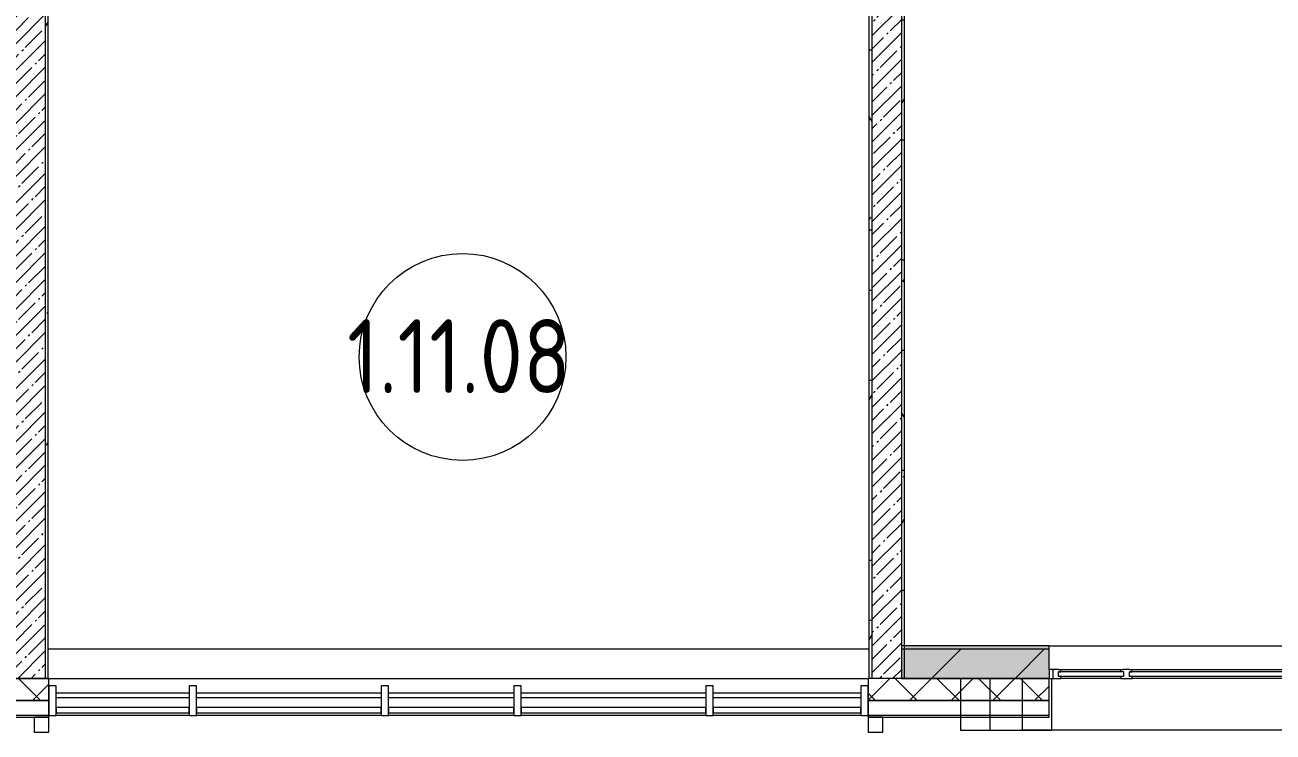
# Model space of a CAD drawing. Header units: millimetres. Extents: x -500089 to 1469082, y -290736 to 166440.
# Drawn here: x 1237216 to 1245671, y -65183 to -60397 of the extents above; entities that cross this region are included whole.
import ezdxf

# ---------------------------------------------------------------- set-up
doc = ezdxf.new("R2010")
doc.units = ezdxf.units.MM
for name, color, linetype, lineweight in [('_ Окна', 7, 'Continuous', 0), ('Витраж', 7, 'Continuous', 0), ('Марки помещений', 7, 'Continuous', 0), ('Обобщенные модели', 7, 'Continuous', 0), ('Окна', 7, 'Continuous', 0), ('Панели витража', 7, 'Continuous', 0), ('Перекрытие', 7, 'Continuous', 0), ('Стены наружные', 7, 'Continuous', 0), ('Стены несущие', 7, 'Continuous', 0), ('Стены отделка', 7, 'Continuous', 0), ('Стены штриховка', 7, 'Continuous', 0)]:
    doc.layers.add(name, color=color, linetype=linetype, lineweight=lineweight)
doc.styles.add('GOST Common_1', font='', dxfattribs={"width": 0.9, "height": 700})
doc.styles.get('GOST Common_1').set_extended_font_data('GOST Common')
pattern_1 = [(0, (1111853.59, -73570.49), (812.8, 203.2), [67.056, -542.544, 67.056, -542.544, -3251.2]), (0, (1111853.59, -73570.49), (812.8, 203.2), [-1219.2, 67.056, -1152.144, 67.056, -542.544, -1422.4]), (0, (1111853.59, -73570.49), (812.8, 203.2), [-3048, 67.056, -339.344, 67.056, -948.944]), (120, (1112158.39, -73468.89), (-582.37636, 602.30545), [67.056, -542.544, 67.056, -542.544, -3251.2]), (120, (1112158.39, -73468.89), (-582.37636, 602.30545), [-1219.2, 67.056, -1152.144, 67.056, -542.544, -1422.4]), (120, (1112158.39, -73468.89), (-582.37636, 602.30545), [-3048, 67.056, -339.344, 67.056, -948.944]), (240, (1112259.99, -73062.49), (-230.42364, -805.50545), [67.056, -542.544, 67.056, -542.544, -3251.2]), (240, (1112259.99, -73062.49), (-230.42364, -805.50545), [-1219.2, 67.056, -1152.144, 67.056, -542.544, -1422.4]), (240, (1112259.99, -73062.49), (-230.42364, -805.50545), [-3048, 67.056, -339.344, 67.056, -948.944])]
pattern_2 = [(45, (1111853.59, -73570.49), (-89.80256, 89.80256), []), (45, (1111943.39, -73570.49), (-89.80256, 89.80256), [158.75, -31.75, 13.411, -18.339])]

# ---------------------------------------------------------------- blocks, each defined once
blk = doc.blocks.new('Наличник окна - Наличник окна Желтый-3058545-З Этаж 01')
at = {"layer": 'Обобщенные модели', "lineweight": 18}
for p, q in [((132300, 8750), (131900, 8750)), ((131900, 8750), (131900, 8400)), ((132320, 8400), (132320, 8750)), ((136480, 8750), (136480, 8400)), ((136750, 8400), (136750, 8750)), ((131900, 8400), (132320, 8400)), ((136480, 8400), (136750, 8400))]:
    blk.add_line(p, q, dxfattribs=at)
at = {"layer": 'Обобщенные модели'}
blk.add_line((136480, 8400), (132320, 8400), dxfattribs=at)
blk = doc.blocks.new('Наличник окна - Наличник окна Желтый-2902747-З Этаж 01')
at = {"layer": 'Обобщенные модели', "lineweight": 18}
for p, q in [((132100, 8750), (131700, 8750)), ((131700, 8750), (131700, 8400)), ((132120, 8400), (132120, 8750)), ((136380, 8750), (136380, 8400)), ((136650, 8400), (136650, 8750)), ((131700, 8400), (132120, 8400)), ((136380, 8400), (136650, 8400))]:
    blk.add_line(p, q, dxfattribs=at)
at = {"layer": 'Обобщенные модели'}
blk.add_line((136380, 8400), (132120, 8400), dxfattribs=at)
blk = doc.blocks.new('Наличник окна снизу открыто - Наличник окна Белый-3056254-З Этаж 01')
at = {"layer": 'Обобщенные модели', "lineweight": 18}
for p, q in [((125525, 8487.5), (125425, 8487.5)), ((125425, 8487.5), (125425, 8387.5)), ((125525, 8387.5), (125525, 8487.5)), ((131175, 8487.5), (131075, 8487.5)), ((131075, 8487.5), (131075, 8387.5)), ((131175, 8387.5), (131175, 8487.5)), ((125425, 8387.5), (125525, 8387.5)), ((131075, 8387.5), (131175, 8387.5))]:
    blk.add_line(p, q, dxfattribs=at)
blk = doc.blocks.new('АР_СОШ_Верзилово_Фасады_rvt-2-З Этаж 01')
at = {"layer": 'Стены отделка', "lineweight": 9}
for p, q in [((125525, 8600), (122850, 8600)), ((125525, 8500), (125525, 8600)), ((132300, 8600), (131075, 8600)), ((131075, 8600), (131075, 8500)), ((132300, 8500), (132300, 8600)), ((122850, 8487.5), (125525, 8487.5)), ((125525, 8487.5), (125525, 8500)), ((131075, 8500), (131075, 8487.5)), ((131075, 8487.5), (132300, 8487.5)), ((132300, 8487.5), (132300, 8500))]:
    blk.add_line(p, q, dxfattribs=at)
at = {"layer": 'Стены штриховка'}
for p, q in [((125525, 8500), (122850, 8500)), ((132300, 8500), (131075, 8500))]:
    blk.add_line(p, q, dxfattribs=at)
at = {"lineweight": 9}
for name in ['Наличник окна - Наличник окна Желтый-2902747-З Этаж 01', 'Наличник окна - Наличник окна Желтый-3058545-З Этаж 01', 'Наличник окна снизу открыто - Наличник окна Белый-3056254-З Этаж 01']:
    blk.add_blockref(name, (0, 0), dxfattribs=at)
blk = doc.blocks.new('Окно_ПВХ_2Створки - ОП_2000_h_х1700_2ст Серый-3674242-З Этаж 01')
at = {"layer": '_ Окна'}
for p, q in [((-769, 110), (-850, 110)), ((-850, 110), (-850, 50)), ((-825, 50), (-825, 110)), ((-787, 64), (-787, 96)), ((-787, 96), (-769, 96)), ((-769, 96), (-769, 110)), ((-769, 96), (287, 96)), ((363, 110), (287, 110)), ((287, 110), (287, 96)), ((287, 96), (305, 96)), ((305, 96), (305, 64)), ((345, 64), (345, 96)), ((345, 96), (363, 96)), ((363, 96), (363, 110)), ((363, 96), (769, 96)), ((769, 110), (769, 96)), ((850, 110), (769, 110)), ((769, 96), (787, 96)), ((787, 96), (787, 64)), ((825, 50), (825, 110)), ((850, 50), (850, 110)), ((-850, 50), (-787, 50)), ((-787, 64), (305, 64)), ((-787, 64), (-769, 64)), ((-769, 50), (-787, 50)), ((-769, 64), (-769, 50)), ((287, 64), (287, 50)), ((305, 64), (287, 64)), ((305, 50), (287, 50)), ((305, 50), (345, 50)), ((345, 64), (787, 64)), ((345, 64), (363, 64)), ((363, 50), (345, 50)), ((363, 64), (363, 50)), ((769, 64), (769, 50)), ((787, 64), (769, 64)), ((787, 50), (769, 50)), ((787, 50), (850, 50))]:
    blk.add_line(p, q, dxfattribs=at)
at = {"layer": 'Окна'}
for p, q in [((-769, 110), (287, 110)), ((363, 110), (769, 110)), ((287, 50), (-769, 50)), ((769, 50), (363, 50))]:
    blk.add_line(p, q, dxfattribs=at)
blk = doc.blocks.new('Системная панель - ASVP_Cтеклопакет Двухкамерный_36 мм-4182590-З Этаж 01')
at = {"layer": 'Панели витража', "lineweight": 18}
for p, q in [((450, 18), (-450, 18)), ((-450, 18), (-450, -18)), ((450, -18), (450, 18)), ((-450, -18), (450, -18))]:
    blk.add_line(p, q, dxfattribs=at)
blk = doc.blocks.new('Прямоугольный импост - 50х120 мм Серый-4182584-З Этаж 01')
at = {"layer": 'Витраж'}
for p, q in [((126475, 8620), (125575, 8620)), ((126475, 8500), (125575, 8500))]:
    blk.add_line(p, q, dxfattribs=at)
blk = doc.blocks.new('Прямоугольный импост - 50х200 мм Серый-4109691-З Этаж 01')
at = {"layer": 'Витраж', "lineweight": 18}
for p, q in [((-50, 35), (0, 35)), ((-50, -165), (-50, 35)), ((0, 35), (0, -165)), ((0, -165), (-50, -165))]:
    blk.add_line(p, q, dxfattribs=at)
blk = doc.blocks.new('Системная панель - ASVP_Cтеклопакет Двухкамерный_36 мм-4182626-З Этаж 01')
at = {"layer": 'Панели витража', "lineweight": 18}
for p, q in [((425, 18), (-425, 18)), ((-425, 18), (-425, -18)), ((425, -18), (425, 18)), ((-425, -18), (425, -18))]:
    blk.add_line(p, q, dxfattribs=at)
blk = doc.blocks.new('Прямоугольный импост - 50х120 мм Серый-4182621-З Этаж 01')
at = {"layer": 'Витраж'}
for p, q in [((128675, 8620), (127825, 8620)), ((128675, 8500), (127825, 8500))]:
    blk.add_line(p, q, dxfattribs=at)
blk = doc.blocks.new('Прямоугольный импост - 50х200 мм Серый-4109689-З Этаж 01')
at = {"layer": 'Витраж', "lineweight": 18}
for p, q in [((-25, 35), (25, 35)), ((-25, -165), (-25, 35)), ((25, 35), (25, -165)), ((25, -165), (-25, -165))]:
    blk.add_line(p, q, dxfattribs=at)
blk = doc.blocks.new('Системная панель - ASVP_Cтеклопакет Двухкамерный_36 мм-4109664-З Этаж 01')
at = {"layer": 'Панели витража', "lineweight": 18}
for p, q in [((625, 18), (-625, 18)), ((-625, 18), (-625, -18)), ((625, -18), (625, 18)), ((-625, -18), (625, -18))]:
    blk.add_line(p, q, dxfattribs=at)
blk = doc.blocks.new('Прямоугольный импост - 50х120 мм Серый-3699347-З Этаж 01')
at = {"layer": 'Витраж'}
for p, q in [((127775, 8620), (126525, 8620)), ((127775, 8500), (126525, 8500))]:
    blk.add_line(p, q, dxfattribs=at)
blk = doc.blocks.new('Системная панель - ASVP_Cтеклопакет Двухкамерный_36 мм-4182627-З Этаж 01')
at = {"layer": 'Панели витража', "lineweight": 18}
for p, q in [((500, 18), (-500, 18)), ((-500, 18), (-500, -18)), ((500, -18), (500, 18)), ((-500, -18), (500, -18))]:
    blk.add_line(p, q, dxfattribs=at)
blk = doc.blocks.new('Прямоугольный импост - 50х120 мм Серый-4182622-З Этаж 01')
at = {"layer": 'Витраж'}
for p, q in [((131025, 8620), (130025, 8620)), ((131025, 8500), (130025, 8500))]:
    blk.add_line(p, q, dxfattribs=at)
blk = doc.blocks.new('Прямоугольный импост - 50х200 мм Серый-4109693-З Этаж 01')
at = {"layer": 'Витраж', "lineweight": 18}
for p, q in [((0, 35), (-50, 35)), ((-50, 35), (-50, -165)), ((0, -165), (0, 35)), ((-50, -165), (0, -165))]:
    blk.add_line(p, q, dxfattribs=at)
blk = doc.blocks.new('ASVP_Марка_Помещение_ОдноЗначение - Номер-684784-З Этаж 01')
at = {"layer": 'Марки помещений'}
blk.add_circle((0, 0), 3.5, dxfattribs=at)

msp = doc.modelspace()

# ---------------------------------------------------------------- hatches: boundary and pattern name
at = {"layer": 'Стены штриховка'}
h = msp.add_hatch(dxfattribs=at)
h.set_pattern_fill('FP_35', color=256, style=0, pattern_type=2)
h.set_pattern_definition(pattern_2)
h.paths.add_polyline_path([(1237153.585, -64820.488), (1237353.585, -64820.488), (1237353.585, -57100.488), (1237153.585, -57100.488), (1237153.585, -64819.253)], flags=0)
h = msp.add_hatch(dxfattribs=at)
h.set_pattern_fill('FP_174', color=256, style=0, pattern_type=2)
h.set_pattern_definition(pattern_1)
h.paths.add_polyline_path([(1237353.585, -64820.488), (1237373.585, -64820.488), (1237373.585, -60290.677), (1237353.585, -60300.003), (1237353.585, -64806.908)], flags=0)
h.paths.add_polyline_path([(1237373.585, -59970.488), (1237373.585, -57100.488), (1237353.585, -57100.488), (1237353.585, -59970.488)], flags=0)
h = msp.add_hatch(dxfattribs=at)
h.set_pattern_fill('FP_174', color=256, style=0, pattern_type=2)
h.set_pattern_definition(pattern_1)
h.paths.add_polyline_path([(1242953.585, -64820.488), (1242953.585, -57120.488), (1242933.585, -57120.488), (1242933.585, -64820.488)], flags=0)
h = msp.add_hatch(dxfattribs=at)
h.set_pattern_fill('FP_35', color=256, style=0, pattern_type=2)
h.set_pattern_definition(pattern_2)
h.paths.add_polyline_path([(1242953.585, -64820.488), (1243153.585, -64820.488), (1243153.585, -57120.488), (1242953.585, -57120.488), (1242953.585, -64692.485)], flags=0)
h = msp.add_hatch(dxfattribs=at)
h.set_pattern_fill('FP_174', color=256, style=0, pattern_type=2)
h.set_pattern_definition(pattern_1)
h.paths.add_polyline_path([(1243153.585, -64620.488), (1243173.585, -64620.488), (1243173.585, -57320.488), (1243153.585, -57320.488), (1243153.585, -64201.68)], flags=0)
h = msp.add_hatch(dxfattribs=at)
h.set_pattern_fill('FP_201', color=256, style=0, pattern_type=2)
h.set_pattern_definition([(45, (1111853.6, -73570.5), (-282.8427, 282.8427), [])])
h.paths.add_polyline_path([(1262253.585, -64820.488), (1262253.585, -64620.488), (1261353.585, -64620.488), (1261353.585, -64820.488)], flags=0)
h.paths.add_polyline_path([(1277153.585, -64820.488), (1277153.585, -64620.488), (1276253.585, -64620.488), (1276253.585, -64820.488), (1276888.487, -64820.488)], flags=0)
h.paths.add_polyline_path([(1245853.585, -64820.488), (1246653.585, -64820.488), (1246653.585, -64620.488), (1245853.585, -64620.488), (1245853.585, -64806.488)], flags=0)
h.paths.add_polyline_path([(1279112.435, -64820.488), (1279253.585, -64819.787), (1279253.585, -64620.488), (1278853.585, -64620.488), (1278853.585, -64820.488)], flags=0)
h.paths.add_polyline_path([(1265803.585, -64820.488), (1265803.585, -64620.488), (1264853.585, -64620.488), (1264853.585, -64820.488), (1265768.819, -64820.488)], flags=0)
h.paths.add_polyline_path([(1267992.767, -64820.488), (1268453.585, -64820.488), (1268453.585, -64620.488), (1267503.585, -64620.488), (1267503.585, -64820.488)], flags=0)
h.paths.add_polyline_path([(1271953.585, -64820.488), (1271953.585, -64620.488), (1271053.585, -64620.488), (1271053.585, -64820.488)], flags=0)
h.paths.add_polyline_path([(1251753.585, -64820.488), (1251753.585, -64620.488), (1250953.585, -64620.488), (1250953.585, -64820.488), (1251313.302, -64820.488)], flags=0)
h.paths.add_polyline_path([(1256873.099, -64820.488), (1257053.585, -64820.488), (1257053.585, -64620.488), (1256153.585, -64620.488), (1256153.585, -64820.488)], flags=0)
h.paths.add_polyline_path([(1254453.585, -64820.488), (1254453.585, -64620.488), (1254403.585, -64620.488), (1254403.585, -64820.488)], flags=0)
h.paths.add_polyline_path([(1253453.585, -64820.488), (1253503.585, -64820.488), (1253503.585, -64620.488), (1253453.585, -64620.488), (1253453.585, -64806.488)], flags=0)
h.paths.add_polyline_path([(1244153.585, -64820.488), (1244153.585, -64620.488), (1243153.585, -64620.488), (1243153.585, -64820.488), (1243529.557, -64820.488)], flags=0)
h = msp.add_hatch(dxfattribs=at)
h.set_pattern_fill('FP_31', color=256, style=0, pattern_type=2)
h.set_pattern_definition([(50, (1111853.6, -73570.5), (728.7365, -63.7558), [76.2, -838.2]), (355, (1111853.6, -73570.5), (-140.9716, 764.2276), [60.96, -670.56]), (100.451, (1111914.3, -73575.8), (587.77, 700.4668), [64.76, -712.36]), (46.184, (1111853.6, -73367.3), (1084.316, -168.171), [114.3, -1257.3]), (96.636, (1111943.9, -73381.3), (949.61, 989.71), [97.14, -1068.54]), (351.184, (1111853.6, -73367.3), (949.6206, 989.701), [91.44, -1005.84]), (21, (1111955.2, -73418.1), (606.4579, -409.0606), [76.2, -838.2]), (326, (1111955.2, -73418.1), (247.2083, 736.753), [60.96, -670.56]), (71.451, (1112005.7, -73452.2), (853.6683, 327.6855), [64.76, -712.36]), (37.5, (1111853.59, -73570.5), (12.3547, 338.2201), [33.528, -628.904, 33.528, -647.192, -673.1]), (37.5, (1111853.59, -73570.5), (12.3547, 338.2201), [-1343.152, 33.528, -639.572]), (7.5, (1111853.6, -73570.5), (267.2789, 400.7221), [33.528, -354.584, 33.528, -613.664, -256.54]), (7.5, (1111853.6, -73570.5), (267.2789, 400.7221), [-1035.304, 33.528, -223.012]), (327.5, (1111627.02, -73570.5), (542.36333, -22.91534), [33.528, -220.472, 33.528, -758.952, -1051.56]), (327.5, (1111627.02, -73570.5), (542.36333, -22.91534), [-1046.48, 33.528, -1018.032]), (317.5, (1111525.4, -73570.5), (592.517, 101.7071), [33.528, -296.672, 33.528, -492.76, -746.76]), (317.5, (1111525.4, -73570.5), (592.517, 101.7071), [-856.488, 33.528, -713.232])])
h.paths.add_polyline_path([(1262253.585, -64820.488), (1262253.585, -64620.488), (1261353.585, -64620.488), (1261353.585, -64820.488)], flags=0)
h.paths.add_polyline_path([(1277153.585, -64820.488), (1277153.585, -64620.488), (1276253.585, -64620.488), (1276253.585, -64820.488), (1276888.487, -64820.488)], flags=0)
h.paths.add_polyline_path([(1245853.585, -64820.488), (1246653.585, -64820.488), (1246653.585, -64620.488), (1245853.585, -64620.488), (1245853.585, -64806.488)], flags=0)
h.paths.add_polyline_path([(1279112.435, -64820.488), (1279253.585, -64819.787), (1279253.585, -64620.488), (1278853.585, -64620.488), (1278853.585, -64820.488)], flags=0)
h.paths.add_polyline_path([(1265803.585, -64820.488), (1265803.585, -64620.488), (1264853.585, -64620.488), (1264853.585, -64820.488), (1265768.819, -64820.488)], flags=0)
h.paths.add_polyline_path([(1267992.767, -64820.488), (1268453.585, -64820.488), (1268453.585, -64620.488), (1267503.585, -64620.488), (1267503.585, -64820.488)], flags=0)
h.paths.add_polyline_path([(1271953.585, -64820.488), (1271953.585, -64620.488), (1271053.585, -64620.488), (1271053.585, -64820.488)], flags=0)
h.paths.add_polyline_path([(1251753.585, -64820.488), (1251753.585, -64620.488), (1250953.585, -64620.488), (1250953.585, -64820.488), (1251313.302, -64820.488)], flags=0)
h.paths.add_polyline_path([(1256873.099, -64820.488), (1257053.585, -64820.488), (1257053.585, -64620.488), (1256153.585, -64620.488), (1256153.585, -64820.488)], flags=0)
h.paths.add_polyline_path([(1254453.585, -64820.488), (1254453.585, -64620.488), (1254403.585, -64620.488), (1254403.585, -64820.488)], flags=0)
h.paths.add_polyline_path([(1253453.585, -64820.488), (1253503.585, -64820.488), (1253503.585, -64620.488), (1253453.585, -64620.488), (1253453.585, -64806.488)], flags=0)
h.paths.add_polyline_path([(1244153.585, -64820.488), (1244153.585, -64620.488), (1243153.585, -64620.488), (1243153.585, -64820.488), (1243529.557, -64820.488)], flags=0)
h = msp.add_hatch(dxfattribs=at)
h.set_pattern_fill('FP_174', color=256, style=0, pattern_type=2)
h.set_pattern_definition(pattern_1)
h.paths.add_polyline_path([(1279253.585, -64620.488), (1279253.585, -64600.488), (1278853.585, -64600.488), (1278853.585, -64620.488), (1279233.585, -64620.488)], flags=0)
h.paths.add_polyline_path([(1274553.585, -64620.488), (1274553.585, -64600.488), (1273653.585, -64600.488), (1273653.585, -64620.488)], flags=0)
h.paths.add_polyline_path([(1276253.585, -64620.488), (1277153.585, -64620.488), (1277153.585, -64600.488), (1276253.585, -64600.488)], flags=0)
h.paths.add_polyline_path([(1253883.585, -64620.488), (1253903.585, -64620.488), (1253903.585, -64600.488), (1253453.585, -64600.488), (1253453.585, -64620.488), (1253537.214, -64620.488)], flags=0)
h.paths.add_polyline_path([(1254453.585, -64620.488), (1254453.585, -64600.488), (1254053.585, -64600.488), (1254053.585, -64620.488), (1254403.585, -64620.488)], flags=0)
h.paths.add_polyline_path([(1243173.585, -64620.488), (1244153.585, -64620.488), (1244153.585, -64600.488), (1243173.585, -64600.488), (1243173.585, -64620.088)], flags=0)
h.paths.add_polyline_path([(1256153.585, -64620.488), (1257053.585, -64620.488), (1257053.585, -64600.488), (1256153.585, -64600.488)], flags=0)
h.paths.add_polyline_path([(1271953.585, -64620.488), (1271953.585, -64600.488), (1271053.585, -64600.488), (1271053.585, -64620.488)], flags=0)
h.paths.add_polyline_path([(1258753.585, -64620.488), (1259653.585, -64620.488), (1259653.585, -64600.488), (1258753.585, -64600.488)], flags=0)
h.paths.add_polyline_path([(1269353.585, -64620.488), (1269353.585, -64600.488), (1268603.585, -64600.488), (1268603.585, -64620.488), (1269104.741, -64620.488)], flags=0)
h.paths.add_polyline_path([(1261353.585, -64620.488), (1262253.585, -64620.488), (1262253.585, -64600.488), (1261353.585, -64600.488)], flags=0)
h.paths.add_polyline_path([(1263953.585, -64620.488), (1264703.585, -64620.488), (1264703.585, -64600.488), (1263953.585, -64600.488)], flags=0)
h.paths.add_polyline_path([(1268453.585, -64620.488), (1268453.585, -64600.488), (1267503.585, -64600.488), (1267503.585, -64620.488), (1268433.585, -64620.488)], flags=0)
h.paths.add_polyline_path([(1264873.585, -64620.488), (1265803.585, -64620.488), (1265803.585, -64600.488), (1264853.585, -64600.488), (1264853.585, -64620.488)], flags=0)
h.paths.add_polyline_path([(1245853.585, -64620.488), (1246653.585, -64620.488), (1246653.585, -64600.488), (1245853.585, -64600.488)], flags=0)
h.paths.add_polyline_path([(1248353.585, -64620.488), (1249253.585, -64620.488), (1249253.585, -64600.488), (1248353.585, -64600.488)], flags=0)
h.paths.add_polyline_path([(1250953.585, -64620.488), (1251753.585, -64620.488), (1251753.585, -64600.488), (1250953.585, -64600.488)], flags=0)
h = msp.add_hatch(dxfattribs=at)
h.set_pattern_fill('FP_32', color=256, style=0, pattern_type=2)
h.set_pattern_definition([(45, (1111853.59, -73570.49), (-141.42136, 141.42136), []), (135, (1111853.59, -73570.49), (-141.42136, -141.42136), [])])
h.paths.add_polyline_path([(1243529.557, -64970.488), (1244153.585, -64970.488), (1244153.585, -64820.488), (1242928.585, -64820.488), (1242928.585, -64970.488)], flags=0)
h.paths.add_polyline_path([(1279253.585, -64970.488), (1279603.585, -64970.488), (1279603.585, -64820.488), (1279103.585, -64821.264), (1279103.585, -64907.988), (1278853.585, -64970.488), (1279112.435, -64970.488)], flags=0)
h.paths.add_polyline_path([(1267503.585, -64970.488), (1269353.585, -64970.488), (1269353.585, -64820.488), (1267503.585, -64820.488), (1267503.585, -64920.488)], flags=0)
h.paths.add_polyline_path([(1229473.586, -64970.488), (1229503.586, -64970.488), (1229503.586, -64820.488), (1227628.586, -64820.488), (1227628.586, -64970.488), (1228603.586, -64970.488)], flags=0)
h.paths.add_polyline_path([(1263953.585, -64970.488), (1265803.585, -64970.488), (1265803.585, -64820.488), (1263953.585, -64820.488), (1263953.585, -64920.488)], flags=0)
h.paths.add_polyline_path([(1237378.585, -64970.488), (1237378.585, -64820.488), (1234703.586, -64820.488), (1234703.586, -64970.488), (1236857.749, -64970.488)], flags=0)
h.paths.add_polyline_path([(1225853.586, -64970.488), (1225878.586, -64970.488), (1225878.586, -64820.488), (1224353.586, -64820.488), (1224353.586, -64970.488), (1225738.117, -64970.488)], flags=0)

# ---------------------------------------------------------------- linework, layer by layer
at = {"layer": 'Перекрытие'}
msp.add_line((1237373.585, -64620.488), (1242933.585, -64620.488), dxfattribs=at)
at = {"layer": 'Стены наружные'}
for p, q in [((1244153.585, -64600.488), (1245853.585, -64600.488)), ((1237378.585, -64820.488), (1242928.585, -64820.488)), ((1238328.585, -64920.488), (1237428.585, -64920.488)), ((1239628.585, -64920.488), (1238378.585, -64920.488)), ((1240528.585, -64920.488), (1239678.585, -64920.488)), ((1241828.585, -64920.488), (1240578.585, -64920.488)), ((1242878.585, -64920.488), (1241878.585, -64920.488))]:
    msp.add_line(p, q, dxfattribs=at)
at = {"layer": 'Стены несущие'}
for p, q in [((1242953.585, -57120.488), (1242953.585, -64820.488)), ((1243153.585, -57320.488), (1243153.585, -64820.488)), ((1237353.585, -60300.003), (1237353.585, -64820.488)), ((1243153.585, -64620.488), (1244153.585, -64620.488)), ((1244153.585, -64760.488), (1244153.585, -64620.488)), ((1234703.585, -64820.488), (1237353.585, -64820.488)), ((1244153.585, -64820.488), (1242953.585, -64820.488)), ((1243153.585, -64820.488), (1244153.585, -64820.488))]:
    msp.add_line(p, q, dxfattribs=at)
at = {"layer": 'Стены отделка'}
for p, q in [((1242933.585, -57120.488), (1242933.585, -64820.488)), ((1243173.585, -64820.488), (1243173.585, -57340.488)), ((1237373.585, -64820.488), (1237373.585, -60290.677)), ((1244153.585, -64600.488), (1243153.585, -64600.488)), ((1244153.585, -64620.488), (1244153.585, -64600.488)), ((1237378.585, -64820.488), (1237153.585, -64820.488)), ((1237353.585, -64820.488), (1237373.585, -64820.488)), ((1237378.585, -64970.488), (1237378.585, -64820.488)), ((1242953.585, -64820.488), (1242928.585, -64820.488)), ((1242928.585, -64820.488), (1242928.585, -64970.488)), ((1244153.585, -64970.488), (1244153.585, -64820.488)), ((1234703.586, -64970.488), (1237378.585, -64970.488)), ((1242928.585, -64970.488), (1244153.585, -64970.488))]:
    msp.add_line(p, q, dxfattribs=at)

# ---------------------------------------------------------------- block references
msp.add_blockref('АР_СОШ_Верзилово_Фасады_rvt-2-З Этаж 01', (1111853.585, -73570.488))
at = {"layer": 'Витраж', "rotation": 180}
msp.add_blockref('Прямоугольный импост - 50х200 мм Серый-4109693-З Этаж 01', (1237378.585, -65035.488), dxfattribs=at)
at = {"layer": 'Витраж', "extrusion": (0, 0, -1), "rotation": 180}
for name, p in [('Прямоугольный импост - 50х200 мм Серый-4109689-З Этаж 01', (-1238353.585, -65035.488)), ('Прямоугольный импост - 50х200 мм Серый-4109689-З Этаж 01', (-1239653.585, -65035.488)), ('Прямоугольный импост - 50х200 мм Серый-4109689-З Этаж 01', (-1240553.585, -65035.488)), ('Прямоугольный импост - 50х200 мм Серый-4109689-З Этаж 01', (-1241853.585, -65035.488)), ('Прямоугольный импост - 50х200 мм Серый-4109691-З Этаж 01', (-1242928.585, -65035.488))]:
    msp.add_blockref(name, p, dxfattribs=at)
at = {"layer": 'Витраж'}
for name, p in [('Прямоугольный импост - 50х120 мм Серый-4182584-З Этаж 01', (1111853.585, -73570.488)), ('Прямоугольный импост - 50х120 мм Серый-3699347-З Этаж 01', (1111853.585, -73570.488)), ('Прямоугольный импост - 50х120 мм Серый-4182621-З Этаж 01', (1111853.585, -73570.488)), ('Прямоугольный импост - 50х120 мм Серый-3699347-З Этаж 01', (1114053.585, -73570.488)), ('Прямоугольный импост - 50х120 мм Серый-4182622-З Этаж 01', (1111853.585, -73570.488))]:
    msp.add_blockref(name, p, dxfattribs=at)
at = {"layer": 'Марки помещений', "xscale": 199.9999999999999, "yscale": 199.9999999999999, "zscale": 199.9999999999999}
msp.add_blockref('ASVP_Марка_Помещение_ОдноЗначение - Номер-684784-З Этаж 01', (1240180.446, -62643.958), dxfattribs=at)
at = {"layer": 'Окна', "rotation": 180}
msp.add_blockref('Окно_ПВХ_2Створки - ОП_2000_h_х1700_2ст Серый-3674242-З Этаж 01', (1245003.585, -64710.488), dxfattribs=at)
at = {"layer": 'Панели витража'}
for name, p in [('Системная панель - ASVP_Cтеклопакет Двухкамерный_36 мм-4182590-З Этаж 01', (1237878.585, -65035.488)), ('Системная панель - ASVP_Cтеклопакет Двухкамерный_36 мм-4109664-З Этаж 01', (1239003.585, -65035.488)), ('Системная панель - ASVP_Cтеклопакет Двухкамерный_36 мм-4182626-З Этаж 01', (1240103.585, -65035.488)), ('Системная панель - ASVP_Cтеклопакет Двухкамерный_36 мм-4109664-З Этаж 01', (1241203.585, -65035.488)), ('Системная панель - ASVP_Cтеклопакет Двухкамерный_36 мм-4182627-З Этаж 01', (1242378.585, -65035.488))]:
    msp.add_blockref(name, p, dxfattribs=at)

# ---------------------------------------------------------------- texts
at = {"layer": 'Марки помещений', "insert": (1239398.331, -62388.508), "char_height": 500, "width": 1919.23987, "attachment_point": 1, "style": 'GOST Common_1'}
msp.add_mtext('1.11.08', dxfattribs=at)

doc.saveas('drawing.dxf')
